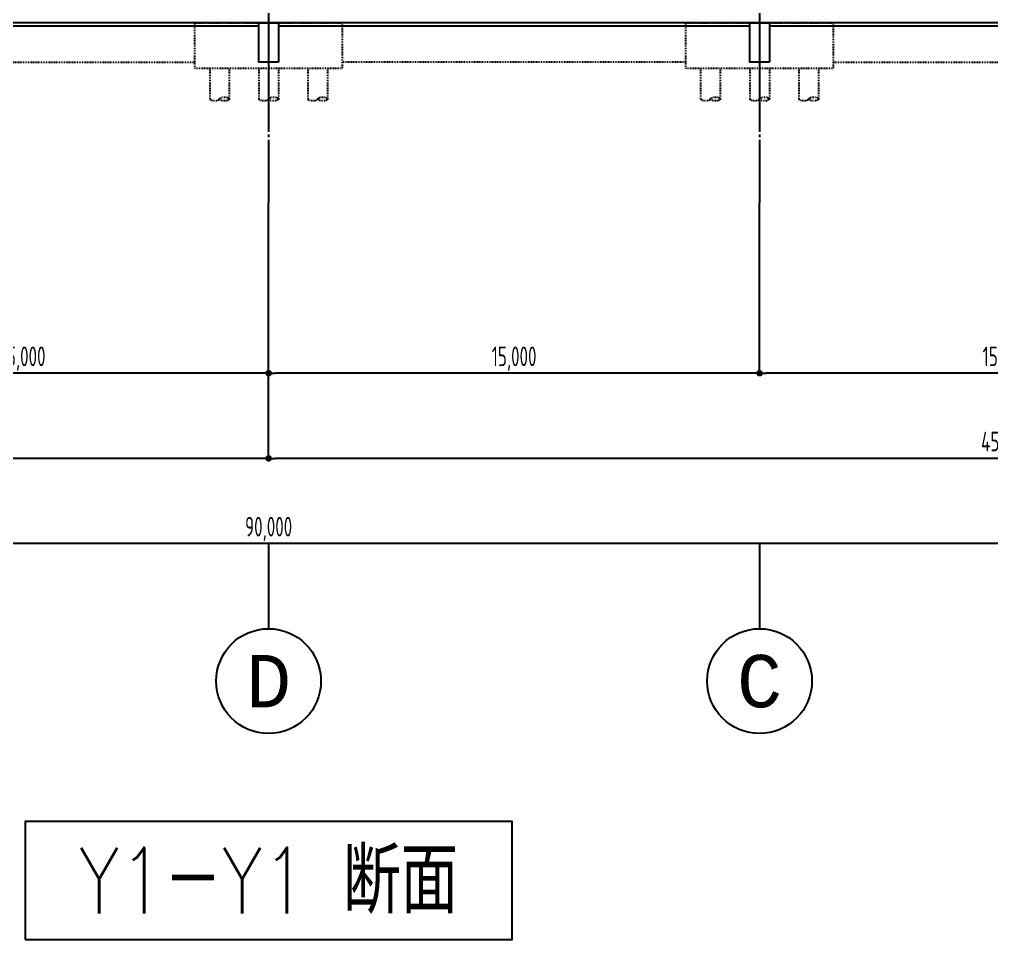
# Model space of a CAD drawing. Header units: millimetres. Extents: x -192235 to 515711, y 45168 to 947868.
# Drawn here: x 137388 to 167088, y 425010 to 453100 of the extents above; entities that cross this region are included whole.
import ezdxf
from ezdxf.enums import TextEntityAlignment as Align

# ---------------------------------------------------------------- set-up
doc = ezdxf.new("R2010")
doc.units = ezdxf.units.MM
doc.header["$LTSCALE"] = 1000
doc.header["$PDMODE"] = 1
doc.linetypes.add('TPH12-SEC-@20-1$0$CENTERK5', pattern=[6.916, 6.667, -0.083, 0.083, -0.083])
doc.linetypes.add('TPH12-SEC-@20-1$0$DOTK1', pattern=[0.1, 0.05, -0.05])
for name, color, linetype in [('TPH12-SEC-@20-1$0$FLAG', 252, 'Continuous'), ('TPH12-SEC-@20-1$0$H-SIN', 252, 'TPH12-SEC-@20-1$0$CENTERK5'), ('TPH12-SEC-@20-1$0$KABE1', 252, 'Continuous'), ('TPH12-SEC-@20-1$0$SIAGE3', 252, 'Continuous'), ('TPH12-SEC-@20-1$0$SIN-M', 252, 'Continuous'), ('TPH12-SEC-@20-1$0$SUGATAD', 252, 'TPH12-SEC-@20-1$0$DOTK1'), ('TPH12-SEC-@20-1$0$TEXT', 252, 'Continuous')]:
    doc.layers.add(name, color=color, linetype=linetype)
doc.styles.add('TPH12-SEC-@20-1$0$ATS', font='monotxt', dxfattribs={"bigfont": 'BIGFONT'})
doc.styles.add('TPH12-SEC-@20-1$0$DIM', font='romans.shx', dxfattribs={"width": 0.65, "bigfont": 'BIGFONT.shx'})
doc.styles.add('TPH12-SEC-@20-1$0$dim-txt', font='isocp.shx', dxfattribs={"width": 0.7, "bigfont": 'chineset.shx'})
doc.dimstyles.new('TPH12-SEC-@20-1$0$ARCH-dim-2000', dxfattribs={"dimscale": 2000, "dimtxt": 0.3, "dimasz": 0.1, "dimexe": 0.1, "dimexo": 0.1, "dimgap": 0.05, "dimtad": 1, "dimdec": 0, "dimrnd": 0.1, "dimdsep": 46, "dimlunit": 6, "dimtxsty": 'TPH12-SEC-@20-1$0$dim-txt', "dimblk": 'TPH12-SEC-@20-1$0$_Dot', "dimblk1": 'TPH12-SEC-@20-1$0$_Origin', "dimblk2": 'TPH12-SEC-@20-1$0$_Origin', "dimcen": 2, "dimclrd": 256, "dimclre": 256, "dimclrt": 256, "dimadec": 0, "dimazin": 0, "dimtfac": 1, "dimtdec": 1, "dimtix": 1, "dimtmove": 2, "dimatfit": 3, "dimldrblk": 'TPH12-SEC-@20-1$0$_Origin', "dimfxl": 1, "dimtvp": 1, "dimtolj": 1, "dimarcsym": 0})

# ---------------------------------------------------------------- blocks, each defined once
blk = doc.blocks.new('TPH12-SEC-@20-1$0$_Dot')
at = {"color": 0, "linetype": 'ByBlock', "lineweight": -2}
blk.add_line((-0.5, 0), (-1, 0), dxfattribs=at)
at = {"color": 0, "linetype": 'ByBlock', "const_width": 0.5}
blk.add_lwpolyline([(-0.25, 0, 1), (0.25, 0, 1)], format="xyb", close=True, dxfattribs=at)
blk = doc.blocks.new('*D890')
at = {"layer": 'DEFPOINTS', "color": 0, "transparency": 16777216}
for p in [(160000, 442300), (160000, 442300), (175000, 442300)]:
    blk.add_point(p, dxfattribs=at)
at = {"layer": 'TPH12-SEC-@20-1$0$SIN-M', "lineweight": -2, "transparency": 16777216}
blk.add_line((174800, 442300), (160200, 442300), dxfattribs=at)
at = {"layer": 'TPH12-SEC-@20-1$0$SIN-M', "lineweight": -2, "transparency": 16777216, "xscale": 200, "yscale": 200, "zscale": 200, "rotation": 180}
blk.add_blockref('TPH12-SEC-@20-1$0$_Dot', (160000, 442300), dxfattribs=at)
at = {"layer": 'TPH12-SEC-@20-1$0$SIN-M', "lineweight": -2, "transparency": 16777216, "xscale": 200, "yscale": 200, "zscale": 200}
blk.add_blockref('TPH12-SEC-@20-1$0$_Dot', (175000, 442300), dxfattribs=at)
at = {"layer": 'TPH12-SEC-@20-1$0$SIN-M', "transparency": 16777216, "insert": (167500, 442745), "char_height": 600, "attachment_point": 5, "style": 'TPH12-SEC-@20-1$0$dim-txt'}
blk.add_mtext('\\A1;15,000', dxfattribs=at)
blk = doc.blocks.new('TPH12-SEC-@20-1$0$_Origin')
at = {"color": 0, "linetype": 'ByBlock', "lineweight": -2}
blk.add_line((0, 0), (-1, 0), dxfattribs=at)
blk.add_circle((0, 0), 0.5, dxfattribs=at)
blk = doc.blocks.new('*D891')
at = {"layer": 'DEFPOINTS', "color": 0, "transparency": 16777216}
for p in [(145000, 442300), (145000, 442300), (160000, 442300)]:
    blk.add_point(p, dxfattribs=at)
at = {"layer": 'TPH12-SEC-@20-1$0$SIN-M', "lineweight": -2, "transparency": 16777216}
blk.add_line((159800, 442300), (145200, 442300), dxfattribs=at)
at = {"layer": 'TPH12-SEC-@20-1$0$SIN-M', "lineweight": -2, "transparency": 16777216, "xscale": 200, "yscale": 200, "zscale": 200, "rotation": 180}
blk.add_blockref('TPH12-SEC-@20-1$0$_Dot', (145000, 442300), dxfattribs=at)
at = {"layer": 'TPH12-SEC-@20-1$0$SIN-M', "lineweight": -2, "transparency": 16777216, "xscale": 200, "yscale": 200, "zscale": 200}
blk.add_blockref('TPH12-SEC-@20-1$0$_Dot', (160000, 442300), dxfattribs=at)
at = {"layer": 'TPH12-SEC-@20-1$0$SIN-M', "transparency": 16777216, "insert": (152500, 442745), "char_height": 600, "attachment_point": 5, "style": 'TPH12-SEC-@20-1$0$dim-txt'}
blk.add_mtext('\\A1;15,000', dxfattribs=at)
blk = doc.blocks.new('*D892')
at = {"layer": 'DEFPOINTS', "color": 0, "transparency": 16777216}
for p in [(130000, 442300), (130000, 442300), (145000, 442300)]:
    blk.add_point(p, dxfattribs=at)
at = {"layer": 'TPH12-SEC-@20-1$0$SIN-M', "lineweight": -2, "transparency": 16777216}
blk.add_line((144800, 442300), (130200, 442300), dxfattribs=at)
at = {"layer": 'TPH12-SEC-@20-1$0$SIN-M', "lineweight": -2, "transparency": 16777216, "xscale": 200, "yscale": 200, "zscale": 200, "rotation": 180}
blk.add_blockref('TPH12-SEC-@20-1$0$_Dot', (130000, 442300), dxfattribs=at)
at = {"layer": 'TPH12-SEC-@20-1$0$SIN-M', "lineweight": -2, "transparency": 16777216, "xscale": 200, "yscale": 200, "zscale": 200}
blk.add_blockref('TPH12-SEC-@20-1$0$_Dot', (145000, 442300), dxfattribs=at)
at = {"layer": 'TPH12-SEC-@20-1$0$SIN-M', "transparency": 16777216, "insert": (137500, 442745), "char_height": 600, "attachment_point": 5, "style": 'TPH12-SEC-@20-1$0$dim-txt'}
blk.add_mtext('\\A1;15,000', dxfattribs=at)
blk = doc.blocks.new('*D896')
at = {"layer": 'DEFPOINTS', "color": 0, "transparency": 16777216}
for p in [(145000, 439700), (145000, 439700), (190000, 439700)]:
    blk.add_point(p, dxfattribs=at)
at = {"layer": 'TPH12-SEC-@20-1$0$SIN-M', "lineweight": -2, "transparency": 16777216}
blk.add_line((189800, 439700), (145200, 439700), dxfattribs=at)
at = {"layer": 'TPH12-SEC-@20-1$0$SIN-M', "lineweight": -2, "transparency": 16777216, "xscale": 200, "yscale": 200, "zscale": 200, "rotation": 180}
blk.add_blockref('TPH12-SEC-@20-1$0$_Dot', (145000, 439700), dxfattribs=at)
at = {"layer": 'TPH12-SEC-@20-1$0$SIN-M', "lineweight": -2, "transparency": 16777216, "xscale": 200, "yscale": 200, "zscale": 200}
blk.add_blockref('TPH12-SEC-@20-1$0$_Dot', (190000, 439700), dxfattribs=at)
at = {"layer": 'TPH12-SEC-@20-1$0$SIN-M', "transparency": 16777216, "insert": (167500, 440145), "char_height": 600, "attachment_point": 5, "style": 'TPH12-SEC-@20-1$0$dim-txt'}
blk.add_mtext('\\A1;45,000', dxfattribs=at)
blk = doc.blocks.new('*D897')
at = {"layer": 'DEFPOINTS', "color": 0, "transparency": 16777216}
for p in [(100000, 439700), (100000, 439700), (145000, 439700)]:
    blk.add_point(p, dxfattribs=at)
at = {"layer": 'TPH12-SEC-@20-1$0$SIN-M', "lineweight": -2, "transparency": 16777216}
blk.add_line((144800, 439700), (100200, 439700), dxfattribs=at)
at = {"layer": 'TPH12-SEC-@20-1$0$SIN-M', "lineweight": -2, "transparency": 16777216, "xscale": 200, "yscale": 200, "zscale": 200, "rotation": 180}
blk.add_blockref('TPH12-SEC-@20-1$0$_Dot', (100000, 439700), dxfattribs=at)
at = {"layer": 'TPH12-SEC-@20-1$0$SIN-M', "lineweight": -2, "transparency": 16777216, "xscale": 200, "yscale": 200, "zscale": 200}
blk.add_blockref('TPH12-SEC-@20-1$0$_Dot', (145000, 439700), dxfattribs=at)
at = {"layer": 'TPH12-SEC-@20-1$0$SIN-M', "transparency": 16777216, "insert": (122500, 440145), "char_height": 600, "attachment_point": 5, "style": 'TPH12-SEC-@20-1$0$dim-txt'}
blk.add_mtext('\\A1;45,000', dxfattribs=at)
blk = doc.blocks.new('*D899')
at = {"layer": 'DEFPOINTS', "color": 0, "transparency": 16777216}
for p in [(100000, 437100), (100000, 437100), (190000, 437100)]:
    blk.add_point(p, dxfattribs=at)
at = {"layer": 'TPH12-SEC-@20-1$0$SIN-M', "lineweight": -2, "transparency": 16777216}
blk.add_line((189800, 437100), (100200, 437100), dxfattribs=at)
at = {"layer": 'TPH12-SEC-@20-1$0$SIN-M', "lineweight": -2, "transparency": 16777216, "xscale": 200, "yscale": 200, "zscale": 200, "rotation": 180}
blk.add_blockref('TPH12-SEC-@20-1$0$_Dot', (100000, 437100), dxfattribs=at)
at = {"layer": 'TPH12-SEC-@20-1$0$SIN-M', "lineweight": -2, "transparency": 16777216, "xscale": 200, "yscale": 200, "zscale": 200}
blk.add_blockref('TPH12-SEC-@20-1$0$_Dot', (190000, 437100), dxfattribs=at)
at = {"layer": 'TPH12-SEC-@20-1$0$SIN-M', "transparency": 16777216, "insert": (145000, 437545), "char_height": 600, "attachment_point": 5, "style": 'TPH12-SEC-@20-1$0$dim-txt'}
blk.add_mtext('\\A1;90,000', dxfattribs=at)
blk = doc.blocks.new('TPH12-SEC-@20-1')
at = {"layer": 'TPH12-SEC-@20-1$0$FLAG'}
for p, q in [((145000, 437100), (145000, 434500)), ((160000, 437100), (160000, 434500))]:
    blk.add_line(p, q, dxfattribs=at)
for centre in [(145000, 432900), (160000, 432900)]:
    blk.add_circle(centre, 1600, dxfattribs=at)
at = {"layer": 'TPH12-SEC-@20-1$0$H-SIN'}
for p, q in [((145000, 484000), (145000, 447500)), ((160000, 484000), (160000, 447500))]:
    blk.add_line(p, q, dxfattribs=at)
at = {"layer": 'TPH12-SEC-@20-1$0$KABE1'}
blk.add_line((190280, 453000), (103125, 453000), dxfattribs=at)
for points in [[(145300, 451800), (144700, 451800), (144700, 453000), (145300, 453000)], [(160300, 451800), (159700, 451800), (159700, 453000), (160300, 453000)]]:
    blk.add_lwpolyline(points, close=True, dxfattribs=at)
at = {"layer": 'TPH12-SEC-@20-1$0$SIAGE3'}
for p, q in [((144700, 452900), (130300, 452900)), ((159700, 452900), (145300, 452900)), ((174700, 452900), (160300, 452900))]:
    blk.add_line(p, q, dxfattribs=at)
at = {"layer": 'TPH12-SEC-@20-1$0$SIN-M'}
for p, q in [((145000, 439700), (145000, 447500)), ((160000, 442300), (160000, 447500))]:
    blk.add_line(p, q, dxfattribs=at)
at = {"layer": 'TPH12-SEC-@20-1$0$SUGATAD', "ltscale": 0.5}
for p, q in [((132250, 451800), (142750, 451800)), ((157750, 451800), (147250, 451800)), ((162250, 451800), (172750, 451800)), ((143200, 451600), (143200, 450671)), ((143800, 451600), (143800, 450671)), ((144700, 451600), (144700, 450671)), ((145300, 451600), (145300, 450671)), ((146200, 451600), (146200, 450671)), ((146800, 451600), (146800, 450671)), ((158200, 451600), (158200, 450671)), ((158800, 451600), (158800, 450671)), ((159700, 451600), (159700, 450671)), ((160300, 451600), (160300, 450671)), ((161200, 451600), (161200, 450671)), ((161800, 451600), (161800, 450671))]:
    blk.add_line(p, q, dxfattribs=at)
for points in [[(147250, 451600), (142750, 451600), (142750, 453000), (147250, 453000)], [(162250, 451600), (157750, 451600), (157750, 453000), (162250, 453000)]]:
    blk.add_lwpolyline(points, close=True, dxfattribs=at)
at = {"layer": 'TPH12-SEC-@20-1$0$SUGATAD', "ltscale": 0.5, "extrusion": (0, 0, -1)}
for centre in [(143350, 450671), (144850, 450671), (146350, 450671), (158350, 450671), (159850, 450671), (161350, 450671)]:
    blk.add_ellipse(centre, major_axis=(-150, 0), ratio=0.3797917, start_param=3.1415927, end_param=6.2831853, dxfattribs=at)
at = {"layer": 'TPH12-SEC-@20-1$0$SUGATAD', "ltscale": 0.5}
for centre in [(143650, 450671), (145150, 450671), (146650, 450671), (158650, 450671), (160150, 450671), (161650, 450671)]:
    blk.add_ellipse(centre, major_axis=(150, 0), ratio=0.3797917, dxfattribs=at)
at = {"layer": 'TPH12-SEC-@20-1$0$TEXT'}
blk.add_lwpolyline([(137560.8, 425009.6), (152439.2, 425009.6), (152439.2, 428609.6), (137560.8, 428609.6)], close=True, dxfattribs=at)
at = {"layer": 'TPH12-SEC-@20-1$0$FLAG', "style": 'TPH12-SEC-@20-1$0$ATS'}
for s, p in [('D', (145000, 432900)), ('C', (160000, 432900))]:
    blk.add_text(s, height=1600, dxfattribs=at).set_placement(p, align=Align.MIDDLE)
at = {"layer": 'TPH12-SEC-@20-1$0$TEXT', "style": 'TPH12-SEC-@20-1$0$DIM', "width": 0.8}
blk.add_text('Y1－Y1 断面', height=2000, dxfattribs=at).set_placement((145000, 426809.6), align=Align.MIDDLE_CENTER)
at = {"layer": 'TPH12-SEC-@20-1$0$SIN-M'}
for base, p1, p2, picture, middle in [((130000, 442300), (145000, 442300), (130000, 442300), '*D892', (137500, 442745)), ((145000, 442300), (160000, 442300), (145000, 442300), '*D891', (152500, 442745)), ((160000, 442300), (175000, 442300), (160000, 442300), '*D890', (167500, 442745)), ((100000, 439700), (145000, 439700), (100000, 439700), '*D897', (122500, 440145)), ((145000, 439700), (190000, 439700), (145000, 439700), '*D896', (167500, 440145)), ((100000, 437100), (190000, 437100), (100000, 437100), '*D899', (145000, 437544.9))]:
    dim = blk.add_linear_dim(base=base, p1=p1, p2=p2, angle=180, dimstyle='TPH12-SEC-@20-1$0$ARCH-dim-2000', dxfattribs=at)
    dim.commit()
    dim.dimension.update_dxf_attribs({"geometry": picture, "text_midpoint": middle})

msp = doc.modelspace()

# ---------------------------------------------------------------- block references
msp.add_blockref('TPH12-SEC-@20-1', (0, 0))

doc.saveas('drawing.dxf')
